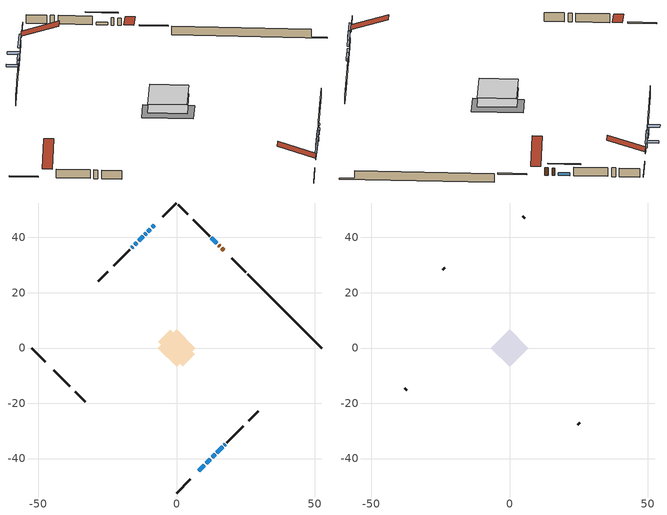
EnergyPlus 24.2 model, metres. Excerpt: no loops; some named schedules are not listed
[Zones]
conditioned space
 floor outside (Floor1 construction): -1.61,0 0,1.61 1.61,0 0,-1.61 z1.43
 floor adiabatic (AdiabaticFloorConstruction): -6.8,0 0,6.8 6.8,0 0,-6.8 z1.43
 floor foundation (Slab1 construction): -6.68,2.21 -2.21,6.68 6.68,-2.21 2.21,-6.68 z-0.97
 wall outside (RimJoist1 construction): 0,-52.46 5.01,-47.45 / -52.46,0 -47.45,-5.01 / 0,52.46 -5.01,47.45 / 25.08,27.38 20.07,32.39 z1.43:1.73
 wall outside (AdiabaticWallConstruction 1): 17.03,35.44 16.35,36.12 / 15.69,36.77 15.28,37.19 z1.43:3.46
 wall outside (AdiabaticWallConstruction): -8.05,44.41 -8.84,43.62 / 14.61,-37.86 16.69,-35.77 z1.43:3.06; -9.5,42.96 -10.36,42.1 / -11.02,41.45 -11.45,41.01 z1.43:1.94; 8.05,-44.41 10.03,-42.43 / 10.69,-41.78 12.2,-40.27 / 14.62,37.84 12.65,39.82 z1.43:2.19; -12.11,40.36 -13.73,38.74 / -14.38,38.08 -15.19,37.27 z1.43:2.36; 12.85,-39.61 13.95,-38.51 z1.43:2.7; 17.35,-35.12 17.6,-34.86 z1.43:3.49; -15.85,36.62 -16.28,36.19 z1.43:2.35
 wall outside (Wall1 construction): 18.26,-34.21 24.11,-28.36 / -44.41,-8.05 -38.56,-13.9 / -16.94,35.53 -22.79,29.68 / 11.99,40.48 6.14,46.33 z1.43:3.87
 wall outside (Wall3 construction): 26.12,-26.34 29.59,-22.87 / -36.55,-15.92 -33.08,-19.39 / -24.8,27.66 -28.27,24.2 / 4.12,48.34 0.66,51.81 z1.43:3.87
 wall foundation (FoundationWall1 construction): 25.74,26.73,-0.97 25.74,26.73,1.43 49.79,2.67,1.43 49.79,2.67,-0.69 52.46,0,-0.69 52.46,0,-0.97
 window (WindowConstruction 5): -8.05,44.41 -8.84,43.62 z1.43:3.05
 window (WindowConstruction 7): -9.5,42.96 -10.36,42.1 z1.43:1.94
 window (WindowConstruction 8): -11.02,41.44 -11.45,41.01 z1.43:1.94
 window (WindowConstruction 9): 8.05,-44.41 10.03,-42.43 z1.43:2.19
 window (WindowConstruction 10): 10.69,-41.78 12.2,-40.27 z1.43:2.19
 window (WindowConstruction): -12.11,40.36 -13.72,38.74 z1.43:2.36
 window (WindowConstruction 1): -14.38,38.08 -15.19,37.27 z1.43:2.36
 window (WindowConstruction 2): 12.85,-39.61 13.95,-38.51 z1.43:2.69
 window (WindowConstruction 3): 14.61,-37.86 16.69,-35.77 z1.43:3.05
 window (WindowConstruction 4): 17.35,-35.12 17.6,-34.86 z1.43:3.49
 window (WindowConstruction 11): -15.85,36.62 -16.28,36.19 z1.43:2.34
 window (WindowConstruction 6): 14.62,37.84 12.65,39.82 z1.43:2.19
 door (Door): 17.03,35.44 16.35,36.11 z1.43:3.46
 door (Door 1): 15.69,36.77 15.28,37.18 z1.43:3.46
 ceiling adiabatic (AdiabaticFloorConstruction): 0,-6.8 6.8,0 0,6.8 -6.8,0 z1.43
attic - vented
 floor to conditioned space (Floor2 construction Reversed): -6.73,0 0,6.73 6.73,0 0,-6.73 z3.87
 wall outside (Wall2 construction): 24.77,-27.7 25.47,-27 / -37.9,-14.56 -37.2,-15.26 / -23.44,29.02 -24.14,28.32 / 5.48,46.98 4.78,47.68 z1.43:3.87
 roof outside (Roof1 construction): 7.4,-45.07,3.87 0.84,-38.51,6.96 -0.89,-40.24,6.96 5.67,-46.8,3.87; -45.07,-7.4,3.87 -38.51,-0.84,6.96 -40.24,0.89,6.96 -46.8,-5.67,3.87; -7.4,45.07,3.87 -0.84,38.51,6.96 0.89,40.24,6.96 -5.67,46.8,3.87; 17.69,34.78,3.87 11.13,28.22,6.96 12.86,26.5,6.96 19.41,33.05,3.87
shading: -8.99,43.48 -7.91,44.55 -8.2,44.84 -9.28,43.77 z3.26; -12.23,40.24 -7.63,44.83 -7.93,45.12 -12.52,40.53 z4.58; -11.66,40.8 -10.81,41.66 -12.97,43.81 -13.82,42.96 z2.24; 11.9,-40.57 6.19,-46.28 6.48,-46.57 12.19,-40.86 z4.83; 14.06,-38.4 8.82,-43.64 9.11,-43.94 14.35,-38.69 z4.83; -13.87,38.6 -11.97,40.5 -12.26,40.79 -14.16,38.89 z2.56; -15.33,37.13 -14.24,38.23 -14.53,38.52 -15.62,37.42 z2.56; 14.09,-38.37 12.71,-39.75 13,-40.05 14.38,-38.66 z2.9; 16.83,-35.63 14.47,-38 14.76,-38.29 17.13,-35.92 z3.26; 17.74,-34.72 17.21,-35.26 17.5,-35.55 18.03,-35.01 z3.69; -16.49,35.98 -15.64,36.83 -17.79,38.99 -18.65,38.13 z2.64; 10.78,41.68 16.49,35.97 16.78,36.27 11.07,41.98 z4.83
[Building]
Building 1: Terrain=Suburbs
[Site:Location]
Saskatoon Intl AP_SK: Latitude {deg}=52.17; Longitude {deg}=-106.7; Time Zone {hr}=-6; Elevation {m}=504; Keep Site Location Information=Yes
[Site:GroundTemperature:Shallow]
-3.29371, -5.9198, -6.13011, -4.88389, 0.118965, 5.09852, 9.41553, 12.1502, 12.3826, 10.1583, 5.95142, 1.12462
[Site:WaterMainsTemperature]
Calculation Method=Schedule; Temperature Schedule=mains temperature schedule
[Material] Roughness=Rough; Thermal Absorptance=0.9
Name | Thickness {m} | Conductivity {W/m-K} | Density {kg/m3} | Specific Heat {J/kg-K} | Solar Absorptance | Visible Absorptance
asphalt or fiberglass shingles | 0.00635 | 0.162714 | 1121.4 | 1465.45 | 0.84 | 0.84
ceiling stud and cavity | 0.1397 | 0.0759935 | 65.682 | 1177.47 | 0.7 | 0.7
concrete 4.0 in. | 0.1016 | 1.803125 | 2242.8 | 837.4 | 0.7 | 0.7
concrete 8.0 in. | 0.2032 | 1.803125 | 2242.8 | 837.4 | 0.7 | 0.7
door material | 0.04445 | 0.0451087 | 512.64 | 1214.23 | 0.7 | 0.7
exterior vertical ins | 0.0424921 | 0.029427 | 32.04 | 1214.23 | 0.7 | 0.7
floor covering | 0.0127 | 0.0433444 | 54.468 | 1339.84 | 0.6 | 0.6
floor rigid ins | 0.051816 | 0.029427 | 32.04 | 1214.23 | 0.7 | 0.7
floor rigid ins 1; wall rigid ins | 0.512978 | 0.029427 | 32.04 | 1214.23 | 0.7 | 0.7
floor stud and cavity | 0.1397 | 0.35546 | 92.3553 | 1139.71 | 0.7 | 0.7
floor stud and cavity 1 | 0.1397 | 1.75129 | 37.0049 | 1207.88 | 0.7 | 0.7
furniture material conditioned space 1 | 0.1524 | 0.115458 | 640.8 | 1214.23 | 0.6 | 0.6
gypsum board | 0.0127 | 0.160291 | 801 | 837.4 | 0.6 | 0.6
gypsum board 1 | 0.0127 | 0.160291 | 801 | 837.4 | 0.7 | 0.7
osb sheathing 0.5 in. | 0.0127 | 0.115458 | 512.64 | 1214.23 | 0.7 | 0.7
osb sheathing 0.75 in. | 0.01905 | 0.115458 | 512.64 | 1214.23 | 0.7 | 0.7
osb sheathing 2.0 in. | 0.0508 | 0.115458 | 512.64 | 1214.23 | 0.7 | 0.7
rim joist stud and cavity | 0.0508 | 0.0284916 | 125.044 | 1163.47 | 0.6 | 0.6
wall stud and cavity | 0.1397 | 0.090569 | 139.0536 | 1170.24 | 0.7 | 0.7
wall stud and cavity 1 | 0.0889 | 6.1454 | 50.32683 | 1063.81 | 0.6 | 0.6
wall stud and cavity 2 | 0.1397 | 0.0932626 | 139.0536 | 1170.24 | 0.7 | 0.7
wall stud and cavity 3 | 0.0889 | 0.380278 | 52.3479 | 1209.89 | 0.7 | 0.7
wall stud and cavity 4 | 0.0889 | 0.391764 | 83.0341 | 1211.67 | 0.7 | 0.7
wood siding | 0.0254 | 0.102417 | 544.68 | 1172.36 | 0.4 | 0.4
wood siding 1 | 0.00254 | 0.102417 | 544.68 | 1172.36 | 0.4 | 0.4
wood siding 2; wood siding 3; wood siding 4 | 0.0254 | 0.102417 | 544.68 | 1172.36 | 0.7 | 0.7
[WindowMaterial:SimpleGlazingSystem]
Name | U-Factor {W/m2-K} | Solar Heat Gain Coefficient
WindowMaterial | 2.9378 | 0.65
WindowMaterial 1 | 1.77097 | 0.55
WindowMaterial 2 | 2.90827 | 0.68
WindowMaterial 3 | 2.87818 | 0.7
WindowMaterial 4 | 3.03092 | 0.57
WindowMaterial 5 | 3.09962 | 0.66
WindowMaterial 6 | 2.927009 | 0.66
WindowMaterial 7 | 3.01388 | 0.56
WindowMaterial 8 | 2.93212 | 0.66
WindowMaterial 9 | 4.55546 | 0.66
[Construction]
AdiabaticFloorConstruction: floor stud and cavity 1, floor rigid ins 1, osb sheathing 0.75 in., floor covering
AdiabaticWallConstruction: wood siding 3, wall rigid ins, wall stud and cavity 3, gypsum board
AdiabaticWallConstruction 1: wood siding 4, wall rigid ins, wall stud and cavity 3, gypsum board
Door; Door 1: door material
Floor1 construction: floor stud and cavity, floor rigid ins, osb sheathing 0.75 in., floor covering
Floor2 construction Reversed: gypsum board, ceiling stud and cavity
FoundationWall1 construction: concrete 8.0 in., gypsum board 1
furniture construction conditioned space 1: furniture material conditioned space 1
PartitionWallConstruction: gypsum board, wall stud and cavity 4, gypsum board
RimJoist1 construction: wood siding 2, osb sheathing 2.0 in., rim joist stud and cavity
Roof1 construction: asphalt or fiberglass shingles
Slab1 construction: concrete 4.0 in.
Wall1 construction: wood siding, osb sheathing 0.5 in., wall stud and cavity, gypsum board
Wall2 construction: wood siding 1, wall stud and cavity 1
Wall3 construction: wood siding, osb sheathing 0.5 in., wall stud and cavity 2, gypsum board
WindowConstruction: WindowMaterial
WindowConstruction 1: WindowMaterial 1
WindowConstruction 10: WindowMaterial 8
WindowConstruction 11: WindowMaterial 9
WindowConstruction 2: WindowMaterial 2
WindowConstruction 3: WindowMaterial 3
WindowConstruction 4: WindowMaterial 4
WindowConstruction 5: WindowMaterial 5
WindowConstruction 6; WindowConstruction 9: WindowMaterial 6
WindowConstruction 7; WindowConstruction 8: WindowMaterial 7
[Zone] Multiplier=1; Part of Total Floor Area=Yes
Name | Volume {m3}
attic - vented | 45.4357
conditioned space | 430.1
[Space]
Name | Zone | Volume {m3}
attic - vented 1 | attic - vented | 45.4357
conditioned space 1 | conditioned space | 430.1
[ZoneInfiltration:EffectiveLeakageArea]
infil attic - vented 1: Zone or Space=attic - vented 1; Schedule=Always On Discrete; Effective Air Leakage Area {cm2}=3105.6; Stack Coefficient=0.000384434; Wind Coefficient=1.32474e-05
[ZoneMixing]
whole house fan mix: Zone or Space=attic - vented; Schedule=Always On Continuous; Design Flow Rate Calculation Method=Flow/Zone; Design Flow Rate {m3/s}=0; Source Zone or Space=conditioned space
[SurfaceProperty:ExposedFoundationPerimeter]
Slab1: Exposed Perimeter Calculation Method=TotalExposedPerimeter; Total Exposed Perimeter {m}=37.796
[InternalMass] Zone or ZoneList=conditioned space; Space or SpaceList=conditioned space 1
Name | Construction | Surface Area {m2}
furniture mass conditioned space 1 | furniture construction conditioned space 1 | 70.8919
partition wall mass | PartitionWallConstruction | 177.23
[Lights]
interior lighting: Zone or ZoneList or Space or SpaceList=conditioned space 1; Schedule=interior lighting schedule; Design Level Calculation Method=LightingLevel; Lighting Level {W}=343.2; Return Air Fraction=0; Fraction Radiant=0.6; Fraction Visible=0.2; Fraction Replaceable=1
[People]
occupants: Zone or ZoneList or Space or SpaceList=conditioned space 1; Number of People Schedule=occupants schedule; Number of People Calculation Method=People; Number of People=3; Fraction Radiant=0.314171; Sensible Heat Fraction=0.56303; Activity Level Schedule=occupants activity schedule; Carbon Dioxide Generation Rate {m3/s-W}=0; Enable ASHRAE 55 Comfort Warnings=No; Mean Radiant Temperature Calculation Type=EnclosureAveraged
[ElectricEquipment] Zone or ZoneList or Space or SpaceList=conditioned space 1; Design Level Calculation Method=EquipmentLevel
Name | Schedule | Design Level {W} | Fraction Latent | Fraction Radiant | Fraction Lost
clothes dryer | clothes dryer schedule | 140.772 | 0.015 | 0.081 | 0.85
clothes washer | clothes washer schedule | 32.1985 | 0.03 | 0.162 | 0.7
cooking range | cooking range schedule | 215.147 | 0.08 | 0.432 | 0.2
dishwasher | dishwasher schedule | 66.8632 | 0.3 | 0.18 | 0.4
fridge | fridge schedule | 72.9452 | 0 | 0.6 | 0
mech vent house fan | mech vent house fan schedule | 10 | 0 | 0 | 1
mech vent house fan cfis | mech vent house fan cfis schedule | 0 | 0 | 0 | 0
misc plug loads | misc plug loads schedule | 494.7 | 0.045 | 0.513 | 0.1
whole house fan | Always On Discrete | 0 | 0 | 0 | 1
[OtherEquipment] Zone or ZoneList or Space or SpaceList=conditioned space 1; Design Level Calculation Method=EquipmentLevel
Name | Fuel Type | Schedule | Design Level {W} | Fraction Latent | Fraction Radiant | Fraction Lost
clothes dryer 1 | Electricity | clothes dryer schedule | 0 | 0.015 | 0.081 | 0.85
cooking range 1 | Electricity | cooking range schedule | 0 | 0.08 | 0.432 | 0.2
general water use latent | None | general water use schedule | 62.594 | 1 | 0 | 0
general water use sensible | None | general water use schedule | -61.6891 | 0 | 0.6 | 0
mech vent house fan latent load | None | Always On Discrete | 0 | 1 | 0 | 0
mech vent house fan sensible load | None | Always On Discrete | 0 | 0 | 0 | 0
water heater energy adjustment1 | NaturalGas | Always On Discrete | 0.01 | 0 | 0 | 1
[ZoneInfiltration:DesignFlowRate] Zone or ZoneList or Space or SpaceList=conditioned space 1; Schedule=Always On Discrete; Design Flow Rate Calculation Method=Flow/Zone; Design Flow Rate {m3/s}=0
infil flow; natural vent flow; whole house fan flow
[Foundation:Kiva]
Foundation Kiva 1: Initial Indoor Air Temperature {C}=21; Wall Height Above Grade {m}=1.43; Wall Depth Below Slab {m}=0.2032; Custom Block Material Name 1=exterior vertical ins; Custom Block Depth 1 {m}=2.4; Custom Block X Position 1 {m}=0.2159; Custom Block Z Position 1 {m}=0
[Foundation:Kiva:Settings]
Soil Conductivity {W/m-K}=0.849921; Soil Density {kg/m3}=1842.3; Soil Specific Heat {J/kg-K}=418.7; Ground Solar Absorptivity=0.9; Ground Thermal Absorptivity=0.9; Ground Surface Roughness {m}=0.03; Far-Field Width {m}=40; Deep-Ground Boundary Condition=ZeroFlux; Deep-Ground Depth {m}=40; Minimum Cell Dimension {m}=0.2; Maximum Cell Growth Coefficient=3; Simulation Timestep=Timestep
[Exterior:Lights]
exterior lighting: Schedule=exterior lighting schedule; Design Level {W}=75.6
[Schedule:Constant]
Name | Hourly Value
Always On Continuous; mech vent house fan schedule; mech vent house fan cfis schedule; Always On Discrete | 1
occupants activity schedule | 117.228
fridge schedule | 0
[Schedule:Week:Daily]
interior lighting schedule Week Rule - Jan1-Jan27: interior lighting schedule day, interior lighting schedule day, interior lighting schedule day, interior lighting schedule day, interior lighting schedule day, interior lighting schedule day, interior lighting schedule day, interior lighting schedule default day, interior lighting schedule default day, interior lighting schedule default day, interior lighting schedule default day, interior lighting schedule default day
interior lighting schedule Week Rule - Jan28-Feb3: interior lighting schedule day, interior lighting schedule day, interior lighting schedule day, interior lighting schedule day, interior lighting schedule day 1, interior lighting schedule day 1, interior lighting schedule day 1, interior lighting schedule default day, interior lighting schedule default day, interior lighting schedule default day, interior lighting schedule default day, interior lighting schedule default day
interior lighting schedule Week Rule - Feb4-Feb24: interior lighting schedule day 1, interior lighting schedule day 1, interior lighting schedule day 1, interior lighting schedule day 1, interior lighting schedule day 1, interior lighting schedule day 1, interior lighting schedule day 1, interior lighting schedule default day, interior lighting schedule default day, interior lighting schedule default day, interior lighting schedule default day, interior lighting schedule default day
interior lighting schedule Week Rule - Feb25-Mar3: interior lighting schedule day 1, interior lighting schedule day 1, interior lighting schedule day 1, interior lighting schedule day 1, interior lighting schedule day 2, interior lighting schedule day 2, interior lighting schedule day 2, interior lighting schedule default day, interior lighting schedule default day, interior lighting schedule default day, interior lighting schedule default day, interior lighting schedule default day
interior lighting schedule Week Rule - Mar4-Mar31: interior lighting schedule day 2, interior lighting schedule day 2, interior lighting schedule day 2, interior lighting schedule day 2, interior lighting schedule day 2, interior lighting schedule day 2, interior lighting schedule day 2, interior lighting schedule default day, interior lighting schedule default day, interior lighting schedule default day, interior lighting schedule default day, interior lighting schedule default day
interior lighting schedule Week Rule - Apr1-Apr28: interior lighting schedule day 3, interior lighting schedule day 3, interior lighting schedule day 3, interior lighting schedule day 3, interior lighting schedule day 3, interior lighting schedule day 3, interior lighting schedule day 3, interior lighting schedule default day, interior lighting schedule default day, interior lighting schedule default day, interior lighting schedule default day, interior lighting schedule default day
interior lighting schedule Week Rule - Apr29-May5: interior lighting schedule day 3, interior lighting schedule day 3, interior lighting schedule day 4, interior lighting schedule day 4, interior lighting schedule day 4, interior lighting schedule day 4, interior lighting schedule day 4, interior lighting schedule default day, interior lighting schedule default day, interior lighting schedule default day, interior lighting schedule default day, interior lighting schedule default day
interior lighting schedule Week Rule - May6-May26: interior lighting schedule day 4, interior lighting schedule day 4, interior lighting schedule day 4, interior lighting schedule day 4, interior lighting schedule day 4, interior lighting schedule day 4, interior lighting schedule day 4, interior lighting schedule default day, interior lighting schedule default day, interior lighting schedule default day, interior lighting schedule default day, interior lighting schedule default day
interior lighting schedule Week Rule - May27-Jun2: interior lighting schedule day 4, interior lighting schedule day 4, interior lighting schedule day 4, interior lighting schedule day 4, interior lighting schedule day 4, interior lighting schedule day 5, interior lighting schedule day 5, interior lighting schedule default day, interior lighting schedule default day, interior lighting schedule default day, interior lighting schedule default day, interior lighting schedule default day
interior lighting schedule Week Rule - Jun3-Jun30: interior lighting schedule day 5, interior lighting schedule day 5, interior lighting schedule day 5, interior lighting schedule day 5, interior lighting schedule day 5, interior lighting schedule day 5, interior lighting schedule day 5, interior lighting schedule default day, interior lighting schedule default day, interior lighting schedule default day, interior lighting schedule default day, interior lighting schedule default day
interior lighting schedule Week Rule - Jul1-Jul28: interior lighting schedule day 6, interior lighting schedule day 6, interior lighting schedule day 6, interior lighting schedule day 6, interior lighting schedule day 6, interior lighting schedule day 6, interior lighting schedule day 6, interior lighting schedule default day, interior lighting schedule default day, interior lighting schedule default day, interior lighting schedule default day, interior lighting schedule default day
interior lighting schedule Week Rule - Jul29-Aug4: interior lighting schedule day 6, interior lighting schedule day 6, interior lighting schedule day 6, interior lighting schedule day 7, interior lighting schedule day 7, interior lighting schedule day 7, interior lighting schedule day 7, interior lighting schedule default day, interior lighting schedule default day, interior lighting schedule default day, interior lighting schedule default day, interior lighting schedule default day
interior lighting schedule Week Rule - Aug5-Aug25: interior lighting schedule day 7, interior lighting schedule day 7, interior lighting schedule day 7, interior lighting schedule day 7, interior lighting schedule day 7, interior lighting schedule day 7, interior lighting schedule day 7, interior lighting schedule default day, interior lighting schedule default day, interior lighting schedule default day, interior lighting schedule default day, interior lighting schedule default day
interior lighting schedule Week Rule - Aug26-Sep1: interior lighting schedule day 7, interior lighting schedule day 7, interior lighting schedule day 7, interior lighting schedule day 7, interior lighting schedule day 7, interior lighting schedule day 7, interior lighting schedule day 8, interior lighting schedule default day, interior lighting schedule default day, interior lighting schedule default day, interior lighting schedule default day, interior lighting schedule default day
interior lighting schedule Week Rule - Sep2-Sep29: interior lighting schedule day 8, interior lighting schedule day 8, interior lighting schedule day 8, interior lighting schedule day 8, interior lighting schedule day 8, interior lighting schedule day 8, interior lighting schedule day 8, interior lighting schedule default day, interior lighting schedule default day, interior lighting schedule default day, interior lighting schedule default day, interior lighting schedule default day
interior lighting schedule Week Rule - Sep30-Oct6: interior lighting schedule day 8, interior lighting schedule day 9, interior lighting schedule day 9, interior lighting schedule day 9, interior lighting schedule day 9, interior lighting schedule day 9, interior lighting schedule day 9, interior lighting schedule default day, interior lighting schedule default day, interior lighting schedule default day, interior lighting schedule default day, interior lighting schedule default day
interior lighting schedule Week Rule - Oct7-Oct27: interior lighting schedule day 9, interior lighting schedule day 9, interior lighting schedule day 9, interior lighting schedule day 9, interior lighting schedule day 9, interior lighting schedule day 9, interior lighting schedule day 9, interior lighting schedule default day, interior lighting schedule default day, interior lighting schedule default day, interior lighting schedule default day, interior lighting schedule default day
interior lighting schedule Week Rule - Oct28-Nov3: interior lighting schedule day 9, interior lighting schedule day 9, interior lighting schedule day 9, interior lighting schedule day 9, interior lighting schedule day 10, interior lighting schedule day 10, interior lighting schedule day 10, interior lighting schedule default day, interior lighting schedule default day, interior lighting schedule default day, interior lighting schedule default day, interior lighting schedule default day
interior lighting schedule Week Rule - Nov4-Nov24: interior lighting schedule day 10, interior lighting schedule day 10, interior lighting schedule day 10, interior lighting schedule day 10, interior lighting schedule day 10, interior lighting schedule day 10, interior lighting schedule day 10, interior lighting schedule default day, interior lighting schedule default day, interior lighting schedule default day, interior lighting schedule default day, interior lighting schedule default day
interior lighting schedule Week Rule - Nov25-Dec1: interior lighting schedule day 10, interior lighting schedule day 10, interior lighting schedule day 10, interior lighting schedule day 10, interior lighting schedule day 10, interior lighting schedule day 10, interior lighting schedule day 11, interior lighting schedule default day, interior lighting schedule default day, interior lighting schedule default day, interior lighting schedule default day, interior lighting schedule default day
interior lighting schedule Week Rule - Dec2-Dec31: interior lighting schedule day 11, interior lighting schedule day 11, interior lighting schedule day 11, interior lighting schedule day 11, interior lighting schedule day 11, interior lighting schedule day 11, interior lighting schedule day 11, interior lighting schedule default day, interior lighting schedule default day, interior lighting schedule default day, interior lighting schedule default day, interior lighting schedule default day
occupants schedule Week Rule - Jan1-Dec31: occupants schedule day, occupants schedule day, occupants schedule day, occupants schedule day, occupants schedule day, occupants schedule day, occupants schedule day, occupants schedule default day, occupants schedule default day, occupants schedule default day, occupants schedule default day, occupants schedule default day
clothes dryer schedule Week Rule - Jan1-Dec31: clothes dryer schedule day, clothes dryer schedule day, clothes dryer schedule day, clothes dryer schedule day, clothes dryer schedule day, clothes dryer schedule day, clothes dryer schedule day, clothes dryer schedule default day, clothes dryer schedule default day, clothes dryer schedule default day, clothes dryer schedule default day, clothes dryer schedule default day
clothes washer schedule Week Rule - Jan1-Dec31: clothes washer schedule day, clothes washer schedule day, clothes washer schedule day, clothes washer schedule day, clothes washer schedule day, clothes washer schedule day, clothes washer schedule day, clothes washer schedule default day, clothes washer schedule default day, clothes washer schedule default day, clothes washer schedule default day, clothes washer schedule default day
cooking range schedule Week Rule - Jan1-Dec31: cooking range schedule day, cooking range schedule day, cooking range schedule day, cooking range schedule day, cooking range schedule day, cooking range schedule day, cooking range schedule day, cooking range schedule default day, cooking range schedule default day, cooking range schedule default day, cooking range schedule default day, cooking range schedule default day
dishwasher schedule Week Rule - Jan1-Dec31: dishwasher schedule day, dishwasher schedule day, dishwasher schedule day, dishwasher schedule day, dishwasher schedule day, dishwasher schedule day, dishwasher schedule day, dishwasher schedule default day, dishwasher schedule default day, dishwasher schedule default day, dishwasher schedule default day, dishwasher schedule default day
misc plug loads schedule Week Rule - Jan1-Dec31: misc plug loads schedule day, misc plug loads schedule day, misc plug loads schedule day, misc plug loads schedule day, misc plug loads schedule day, misc plug loads schedule day, misc plug loads schedule day, misc plug loads schedule default day, misc plug loads schedule default day, misc plug loads schedule default day, misc plug loads schedule default day, misc plug loads schedule default day
general water use schedule Week Rule - Jan1-Dec31: general water use schedule day, general water use schedule day, general water use schedule day, general water use schedule day, general water use schedule day, general water use schedule day, general water use schedule day, general water use schedule default day, general water use schedule default day, general water use schedule default day, general water use schedule default day, general water use schedule default day
exterior lighting schedule Week Rule - Jan1-Jan27: exterior lighting schedule day, exterior lighting schedule day, exterior lighting schedule day, exterior lighting schedule day, exterior lighting schedule day, exterior lighting schedule day, exterior lighting schedule day, exterior lighting schedule default day, exterior lighting schedule default day, exterior lighting schedule default day, exterior lighting schedule default day, exterior lighting schedule default day
exterior lighting schedule Week Rule - Jan28-Feb3: exterior lighting schedule day, exterior lighting schedule day, exterior lighting schedule day, exterior lighting schedule day, exterior lighting schedule day 1, exterior lighting schedule day 1, exterior lighting schedule day 1, exterior lighting schedule default day, exterior lighting schedule default day, exterior lighting schedule default day, exterior lighting schedule default day, exterior lighting schedule default day
exterior lighting schedule Week Rule - Feb4-Feb24: exterior lighting schedule day 1, exterior lighting schedule day 1, exterior lighting schedule day 1, exterior lighting schedule day 1, exterior lighting schedule day 1, exterior lighting schedule day 1, exterior lighting schedule day 1, exterior lighting schedule default day, exterior lighting schedule default day, exterior lighting schedule default day, exterior lighting schedule default day, exterior lighting schedule default day
exterior lighting schedule Week Rule - Feb25-Mar3: exterior lighting schedule day 1, exterior lighting schedule day 1, exterior lighting schedule day 1, exterior lighting schedule day 1, exterior lighting schedule day 2, exterior lighting schedule day 2, exterior lighting schedule day 2, exterior lighting schedule default day, exterior lighting schedule default day, exterior lighting schedule default day, exterior lighting schedule default day, exterior lighting schedule default day
exterior lighting schedule Week Rule - Mar4-Mar31: exterior lighting schedule day 2, exterior lighting schedule day 2, exterior lighting schedule day 2, exterior lighting schedule day 2, exterior lighting schedule day 2, exterior lighting schedule day 2, exterior lighting schedule day 2, exterior lighting schedule default day, exterior lighting schedule default day, exterior lighting schedule default day, exterior lighting schedule default day, exterior lighting schedule default day
exterior lighting schedule Week Rule - Apr1-Apr28: exterior lighting schedule day 3, exterior lighting schedule day 3, exterior lighting schedule day 3, exterior lighting schedule day 3, exterior lighting schedule day 3, exterior lighting schedule day 3, exterior lighting schedule day 3, exterior lighting schedule default day, exterior lighting schedule default day, exterior lighting schedule default day, exterior lighting schedule default day, exterior lighting schedule default day
exterior lighting schedule Week Rule - Apr29-May5: exterior lighting schedule day 3, exterior lighting schedule day 3, exterior lighting schedule day 4, exterior lighting schedule day 4, exterior lighting schedule day 4, exterior lighting schedule day 4, exterior lighting schedule day 4, exterior lighting schedule default day, exterior lighting schedule default day, exterior lighting schedule default day, exterior lighting schedule default day, exterior lighting schedule default day
exterior lighting schedule Week Rule - May6-May26: exterior lighting schedule day 4, exterior lighting schedule day 4, exterior lighting schedule day 4, exterior lighting schedule day 4, exterior lighting schedule day 4, exterior lighting schedule day 4, exterior lighting schedule day 4, exterior lighting schedule default day, exterior lighting schedule default day, exterior lighting schedule default day, exterior lighting schedule default day, exterior lighting schedule default day
exterior lighting schedule Week Rule - May27-Jun2: exterior lighting schedule day 4, exterior lighting schedule day 4, exterior lighting schedule day 4, exterior lighting schedule day 4, exterior lighting schedule day 4, exterior lighting schedule day 5, exterior lighting schedule day 5, exterior lighting schedule default day, exterior lighting schedule default day, exterior lighting schedule default day, exterior lighting schedule default day, exterior lighting schedule default day
exterior lighting schedule Week Rule - Jun3-Jun30: exterior lighting schedule day 5, exterior lighting schedule day 5, exterior lighting schedule day 5, exterior lighting schedule day 5, exterior lighting schedule day 5, exterior lighting schedule day 5, exterior lighting schedule day 5, exterior lighting schedule default day, exterior lighting schedule default day, exterior lighting schedule default day, exterior lighting schedule default day, exterior lighting schedule default day
exterior lighting schedule Week Rule - Jul1-Jul28: exterior lighting schedule day 6, exterior lighting schedule day 6, exterior lighting schedule day 6, exterior lighting schedule day 6, exterior lighting schedule day 6, exterior lighting schedule day 6, exterior lighting schedule day 6, exterior lighting schedule default day, exterior lighting schedule default day, exterior lighting schedule default day, exterior lighting schedule default day, exterior lighting schedule default day
exterior lighting schedule Week Rule - Jul29-Aug4: exterior lighting schedule day 6, exterior lighting schedule day 6, exterior lighting schedule day 6, exterior lighting schedule day 7, exterior lighting schedule day 7, exterior lighting schedule day 7, exterior lighting schedule day 7, exterior lighting schedule default day, exterior lighting schedule default day, exterior lighting schedule default day, exterior lighting schedule default day, exterior lighting schedule default day
exterior lighting schedule Week Rule - Aug5-Aug25: exterior lighting schedule day 7, exterior lighting schedule day 7, exterior lighting schedule day 7, exterior lighting schedule day 7, exterior lighting schedule day 7, exterior lighting schedule day 7, exterior lighting schedule day 7, exterior lighting schedule default day, exterior lighting schedule default day, exterior lighting schedule default day, exterior lighting schedule default day, exterior lighting schedule default day
exterior lighting schedule Week Rule - Aug26-Sep1: exterior lighting schedule day 7, exterior lighting schedule day 7, exterior lighting schedule day 7, exterior lighting schedule day 7, exterior lighting schedule day 7, exterior lighting schedule day 7, exterior lighting schedule day 8, exterior lighting schedule default day, exterior lighting schedule default day, exterior lighting schedule default day, exterior lighting schedule default day, exterior lighting schedule default day
exterior lighting schedule Week Rule - Sep2-Sep29: exterior lighting schedule day 8, exterior lighting schedule day 8, exterior lighting schedule day 8, exterior lighting schedule day 8, exterior lighting schedule day 8, exterior lighting schedule day 8, exterior lighting schedule day 8, exterior lighting schedule default day, exterior lighting schedule default day, exterior lighting schedule default day, exterior lighting schedule default day, exterior lighting schedule default day
exterior lighting schedule Week Rule - Sep30-Oct6: exterior lighting schedule day 8, exterior lighting schedule day 9, exterior lighting schedule day 9, exterior lighting schedule day 9, exterior lighting schedule day 9, exterior lighting schedule day 9, exterior lighting schedule day 9, exterior lighting schedule default day, exterior lighting schedule default day, exterior lighting schedule default day, exterior lighting schedule default day, exterior lighting schedule default day
exterior lighting schedule Week Rule - Oct7-Oct27: exterior lighting schedule day 9, exterior lighting schedule day 9, exterior lighting schedule day 9, exterior lighting schedule day 9, exterior lighting schedule day 9, exterior lighting schedule day 9, exterior lighting schedule day 9, exterior lighting schedule default day, exterior lighting schedule default day, exterior lighting schedule default day, exterior lighting schedule default day, exterior lighting schedule default day
exterior lighting schedule Week Rule - Oct28-Nov3: exterior lighting schedule day 9, exterior lighting schedule day 9, exterior lighting schedule day 9, exterior lighting schedule day 9, exterior lighting schedule day 10, exterior lighting schedule day 10, exterior lighting schedule day 10, exterior lighting schedule default day, exterior lighting schedule default day, exterior lighting schedule default day, exterior lighting schedule default day, exterior lighting schedule default day
exterior lighting schedule Week Rule - Nov4-Nov24: exterior lighting schedule day 10, exterior lighting schedule day 10, exterior lighting schedule day 10, exterior lighting schedule day 10, exterior lighting schedule day 10, exterior lighting schedule day 10, exterior lighting schedule day 10, exterior lighting schedule default day, exterior lighting schedule default day, exterior lighting schedule default day, exterior lighting schedule default day, exterior lighting schedule default day
exterior lighting schedule Week Rule - Nov25-Dec1: exterior lighting schedule day 10, exterior lighting schedule day 10, exterior lighting schedule day 10, exterior lighting schedule day 10, exterior lighting schedule day 10, exterior lighting schedule day 10, exterior lighting schedule day 11, exterior lighting schedule default day, exterior lighting schedule default day, exterior lighting schedule default day, exterior lighting schedule default day, exterior lighting schedule default day
exterior lighting schedule Week Rule - Dec2-Dec31: exterior lighting schedule day 11, exterior lighting schedule day 11, exterior lighting schedule day 11, exterior lighting schedule day 11, exterior lighting schedule day 11, exterior lighting schedule day 11, exterior lighting schedule day 11, exterior lighting schedule default day, exterior lighting schedule default day, exterior lighting schedule default day, exterior lighting schedule default day, exterior lighting schedule default day
[Schedule:Year]
interior lighting schedule: interior lighting schedule Week Rule - Jan1-Jan27, 1, 1, 1, 27, interior lighting schedule Week Rule - Jan28-Feb3, 1, 28, 2, 3, interior lighting schedule Week Rule - Feb4-Feb24, 2, 4, 2, 24, interior lighting schedule Week Rule - Feb25-Mar3, 2, 25, 3, 3, interior lighting schedule Week Rule - Mar4-Mar31, 3, 4, 3, 31, interior lighting schedule Week Rule - Apr1-Apr28, 4, 1, 4, 28, interior lighting schedule Week Rule - Apr29-May5, 4, 29, 5, 5, interior lighting schedule Week Rule - May6-May26, 5, 6, 5, 26, interior lighting schedule Week Rule - May27-Jun2, 5, 27, 6, 2, interior lighting schedule Week Rule - Jun3-Jun30, 6, 3, 6, 30, interior lighting schedule Week Rule - Jul1-Jul28, 7, 1, 7, 28, interior lighting schedule Week Rule - Jul29-Aug4, 7, 29, 8, 4, interior lighting schedule Week Rule - Aug5-Aug25, 8, 5, 8, 25, interior lighting schedule Week Rule - Aug26-Sep1, 8, 26, 9, 1, interior lighting schedule Week Rule - Sep2-Sep29, 9, 2, 9, 29, interior lighting schedule Week Rule - Sep30-Oct6, 9, 30, 10, 6, interior lighting schedule Week Rule - Oct7-Oct27, 10, 7, 10, 27, interior lighting schedule Week Rule - Oct28-Nov3, 10, 28, 11, 3, interior lighting schedule Week Rule - Nov4-Nov24, 11, 4, 11, 24, interior lighting schedule Week Rule - Nov25-Dec1, 11, 25, 12, 1, interior lighting schedule Week Rule - Dec2-Dec31, 12, 2, 12, 31
occupants schedule: occupants schedule Week Rule - Jan1-Dec31, 1, 1, 12, 31
clothes dryer schedule: clothes dryer schedule Week Rule - Jan1-Dec31, 1, 1, 12, 31
clothes washer schedule: clothes washer schedule Week Rule - Jan1-Dec31, 1, 1, 12, 31
cooking range schedule: cooking range schedule Week Rule - Jan1-Dec31, 1, 1, 12, 31
dishwasher schedule: dishwasher schedule Week Rule - Jan1-Dec31, 1, 1, 12, 31
misc plug loads schedule: misc plug loads schedule Week Rule - Jan1-Dec31, 1, 1, 12, 31
general water use schedule: general water use schedule Week Rule - Jan1-Dec31, 1, 1, 12, 31
exterior lighting schedule: exterior lighting schedule Week Rule - Jan1-Jan27, 1, 1, 1, 27, exterior lighting schedule Week Rule - Jan28-Feb3, 1, 28, 2, 3, exterior lighting schedule Week Rule - Feb4-Feb24, 2, 4, 2, 24, exterior lighting schedule Week Rule - Feb25-Mar3, 2, 25, 3, 3, exterior lighting schedule Week Rule - Mar4-Mar31, 3, 4, 3, 31, exterior lighting schedule Week Rule - Apr1-Apr28, 4, 1, 4, 28, exterior lighting schedule Week Rule - Apr29-May5, 4, 29, 5, 5, exterior lighting schedule Week Rule - May6-May26, 5, 6, 5, 26, exterior lighting schedule Week Rule - May27-Jun2, 5, 27, 6, 2, exterior lighting schedule Week Rule - Jun3-Jun30, 6, 3, 6, 30, exterior lighting schedule Week Rule - Jul1-Jul28, 7, 1, 7, 28, exterior lighting schedule Week Rule - Jul29-Aug4, 7, 29, 8, 4, exterior lighting schedule Week Rule - Aug5-Aug25, 8, 5, 8, 25, exterior lighting schedule Week Rule - Aug26-Sep1, 8, 26, 9, 1, exterior lighting schedule Week Rule - Sep2-Sep29, 9, 2, 9, 29, exterior lighting schedule Week Rule - Sep30-Oct6, 9, 30, 10, 6, exterior lighting schedule Week Rule - Oct7-Oct27, 10, 7, 10, 27, exterior lighting schedule Week Rule - Oct28-Nov3, 10, 28, 11, 3, exterior lighting schedule Week Rule - Nov4-Nov24, 11, 4, 11, 24, exterior lighting schedule Week Rule - Nov25-Dec1, 11, 25, 12, 1, exterior lighting schedule Week Rule - Dec2-Dec31, 12, 2, 12, 31
[Schedule:Compact]
mains temperature schedule: Through: 01/01, For: AllDays, Until: 24:00, 3.00833, Through: 01/02, For: AllDays, Until: 24:00, 2.92833, Through: 01/03, For: AllDays, Until: 24:00, 2.84889, Through: 01/04, For: AllDays, Until: 24:00, 2.77111, Through: 01/05, For: AllDays, Until: 24:00, 2.69389, Through: 01/06, For: AllDays, Until: 24:00, 2.61778, Through: 01/07, For: AllDays, Until: 24:00, 2.54333, Through: 01/08, For: AllDays, Until: 24:00, 2.46944, Through: 01/09, For: AllDays, Until: 24:00, 2.39667, Through: 01/10, For: AllDays, Until: 24:00, 2.32556, Through: 01/11, For: AllDays, Until: 24:00, 2.255, Through: 01/12, For: AllDays, Until: 24:00, 2.18611, Through: 01/13, For: AllDays, Until: 24:00, 2.11833, Through: 01/14, For: AllDays, Until: 24:00, 2.05167, Through: 01/15, For: AllDays, Until: 24:00, 1.98611, Through: 01/16, For: AllDays, Until: 24:00, 1.92222, Through: 01/17, For: AllDays, Until: 24:00, 1.85944, Through: 01/18, For: AllDays, Until: 24:00, 1.79778, Through: 01/19, For: AllDays, Until: 24:00, 1.73778, Through: 01/20, For: AllDays, Until: 24:00, 1.67889, Through: 01/21, For: AllDays, Until: 24:00, 1.62167, Through: 01/22, For: AllDays, Until: 24:00, 1.56556, Through: 01/23, For: AllDays, Until: 24:00, 1.51056, Through: 01/24, For: AllDays, Until: 24:00, 1.45778, Through: 01/25, For: AllDays, Until: 24:00, 1.40556, Through: 01/26, For: AllDays, Until: 24:00, 1.35556, Through: 01/27, For: AllDays, Until: 24:00, 1.30667, Through: 01/28, For: AllDays, Until: 24:00, 1.25944, Through: 01/29, For: AllDays, Until: 24:00, 1.21333, Through: 01/30, For: AllDays, Until: 24:00, 1.16889, Through: 01/31, For: AllDays, Until: 24:00, 1.12611, Through: 02/01, For: AllDays, Until: 24:00, 1.085, Through: 02/02, For: AllDays, Until: 24:00, 1.045, Through: 02/03, For: AllDays, Until: 24:00, 1.00667, Through: 02/04, For: AllDays, Until: 24:00, 0.97, Through: 02/05, For: AllDays, Until: 24:00, 0.935, Through: 02/06, For: AllDays, Until: 24:00, 0.901667, Through: 02/07, For: AllDays, Until: 24:00, 0.869444, Through: 02/08, For: AllDays, Until: 24:00, 0.839444, Through: 02/09, For: AllDays, Until: 24:00, 0.810556, Through: 02/10, For: AllDays, Until: 24:00, 0.783889, Through: 02/11, For: AllDays, Until: 24:00, 0.758333, Through: 02/12, For: AllDays, Until: 24:00, 0.734444, Through: 02/13, For: AllDays, Until: 24:00, 0.712222, Through: 02/14, For: AllDays, Until: 24:00, 0.692222, Through: 02/15, For: AllDays, Until: 24:00, 0.673333, Through: 02/16, For: AllDays, Until: 24:00, 0.656111, Through: 02/17, For: AllDays, Until: 24:00, 0.640556, Through: 02/18, For: AllDays, Until: 24:00, 0.626667, Through: 02/19, For: AllDays, Until: 24:00, 0.614444, Through: 02/20, For: AllDays, Until: 24:00, 0.604444, Through: 02/21, For: AllDays, Until: 24:00, 0.595556, Through: 02/22, For: AllDays, Until: 24:00, 0.588333, Through: 02/23, For: AllDays, Until: 24:00, 0.583333, Through: 02/24, For: AllDays, Until: 24:00, 0.579444, Through: 02/25, For: AllDays, Until: 24:00, 0.577778, Through: 02/26, For: AllDays, Until: 24:00, 0.577222, Through: 02/27, For: AllDays, Until: 24:00, 0.578889, Through: 02/28, For: AllDays, Until: 24:00, 0.581667, Through: 03/01, For: AllDays, Until: 24:00, 0.586667, Through: 03/02, For: AllDays, Until: 24:00, 0.593333, Through: 03/03, For: AllDays, Until: 24:00, 0.601111, Through: 03/04, For: AllDays, Until: 24:00, 0.611111, Through: 03/05, For: AllDays, Until: 24:00, 0.622778, Through: 03/06, For: AllDays, Until: 24:00, 0.636111, Through: 03/07, For: AllDays, Until: 24:00, 0.651111, Through: 03/08, For: AllDays, Until: 24:00, 0.667778, Through: 03/09, For: AllDays, Until: 24:00, 0.686111, Through: 03/10, For: AllDays, Until: 24:00, 0.705556, Through: 03/11, For: AllDays, Until: 24:00, 0.727222, Through: 03/12, For: AllDays, Until: 24:00, 0.750556, Through: 03/13, For: AllDays, Until: 24:00, 0.775556, Through: 03/14, For: AllDays, Until: 24:00, 0.802222, Through: 03/15, For: AllDays, Until: 24:00, 0.83, Through: 03/16, For: AllDays, Until: 24:00, 0.86, Through: 03/17, For: AllDays, Until: 24:00, 0.891111, Through: 03/18, For: AllDays, Until: 24:00, 0.924444, Through: 03/19, For: AllDays, Until: 24:00, 0.958889, Through: 03/20, For: AllDays, Until: 24:00, 0.995, Through: 03/21, For: AllDays, Until: 24:00, 1.03278, Through: 03/22, For: AllDays, Until: 24:00, 1.07222, Through: 03/23, For: AllDays, Until: 24:00, 1.11278, Through: 03/24, For: AllDays, Until: 24:00, 1.15556, Through: 03/25, For: AllDays, Until: 24:00, 1.19944, Through: 03/26, For: AllDays, Until: 24:00, 1.24444, Through: 03/27, For: AllDays, Until: 24:00, 1.29167, Through: 03/28, For: AllDays, Until: 24:00, 1.34, Through: 03/29, For: AllDays, Until: 24:00, 1.39, Through: 03/30, For: AllDays, Until: 24:00, 1.44111, Through: 03/31, For: AllDays, Until: 24:00, 1.49389, Through: 04/01, For: AllDays, Until: 24:00, 1.54833, Through: 04/02, For: AllDays, Until: 24:00, 1.60389, Through: 04/03, For: AllDays, Until: 24:00, 1.66056, Through: 04/04, For: AllDays, Until: 24:00, 1.71889, Through: 04/05, For: AllDays, Until: 24:00, 1.77889, Through: 04/06, For: AllDays, Until: 24:00, 1.84, Through: 04/07, For: AllDays, Until: 24:00, 1.90222, Through: 04/08, For: AllDays, Until: 24:00, 1.96556, Through: 04/09, For: AllDays, Until: 24:00, 2.03056, Through: 04/10, For: AllDays, Until: 24:00, 2.09722, Through: 04/11, For: AllDays, Until: 24:00, 2.16444, Through: 04/12, For: AllDays, Until: 24:00, 2.23333, Through: 04/13, For: AllDays, Until: 24:00, 2.30278, Through: 04/14, For: AllDays, Until: 24:00, 2.37389, Through: 04/15, For: AllDays, Until: 24:00, 2.44611, Through: 04/16, For: AllDays, Until: 24:00, 2.52, Through: 04/17, For: AllDays, Until: 24:00, 2.59444, Through: 04/18, For: AllDays, Until: 24:00, 2.67, Through: 04/19, For: AllDays, Until: 24:00, 2.74667, Through: 04/20, For: AllDays, Until: 24:00, 2.82444, Through: 04/21, For: AllDays, Until: 24:00, 2.90278, Through: 04/22, For: AllDays, Until: 24:00, 2.98278, Through: 04/23, For: AllDays, Until: 24:00, 3.06333, Through: 04/24, For: AllDays, Until: 24:00, 3.145, Through: 04/25, For: AllDays, Until: 24:00, 3.22778, Through: 04/26, For: AllDays, Until: 24:00, 3.31167, Through: 04/27, For: AllDays, Until: 24:00, 3.39611, Through: 04/28, For: AllDays, Until: 24:00, 3.48111, Through: 04/29, For: AllDays, Until: 24:00, 3.56722, Through: 04/30, For: AllDays, Until: 24:00, 3.65444, Through: 05/01, For: AllDays, Until: 24:00, 3.74222, Through: 05/02, For: AllDays, Until: 24:00, 3.83056, Through: 05/03, For: AllDays, Until: 24:00, 3.92, Through: 05/04, For: AllDays, Until: 24:00, 4.00944, Through: 05/05, For: AllDays, Until: 24:00, 4.1, Through: 05/06, For: AllDays, Until: 24:00, 4.19167, Through: 05/07, For: AllDays, Until: 24:00, 4.28333, Through: 05/08, For: AllDays, Until: 24:00, 4.37611, Through: 05/09, For: AllDays, Until: 24:00, 4.46889, Through: 05/10, For: AllDays, Until: 24:00, 4.56278, Through: 05/11, For: AllDays, Until: 24:00, 4.65667, Through: 05/12, For: AllDays, Until: 24:00, 4.75111, Through: 05/13, For: AllDays, Until: 24:00, 4.84611, Through: 05/14, For: AllDays, Until: 24:00, 4.94167, Through: 05/15, For: AllDays, Until: 24:00, 5.03778, Through: 05/16, For: AllDays, Until: 24:00, 5.13389, Through: 05/17, For: AllDays, Until: 24:00, 5.23056, Through: 05/18, For: AllDays, Until: 24:00, 5.32722, Through: 05/19, For: AllDays, Until: 24:00, 5.42444, Through: 05/20, For: AllDays, Until: 24:00, 5.52222, Through: 05/21, For: AllDays, Until: 24:00, 5.62, Through: 05/22, For: AllDays, Until: 24:00, 5.71778, Through: 05/23, For: AllDays, Until: 24:00, 5.81556, Through: 05/24, For: AllDays, Until: 24:00, 5.91389, Through: 05/25, For: AllDays, Until: 24:00, 6.01222, Through: 05/26, For: AllDays, Until: 24:00, 6.11056, Through: 05/27, For: AllDays, Until: 24:00, 6.20944, Through: 05/28, For: AllDays, Until: 24:00, 6.30778, Through: 05/29, For: AllDays, Until: 24:00, 6.40611, Through: 05/30, For: AllDays, Until: 24:00, 6.50444, Through: 05/31, For: AllDays, Until: 24:00, 6.60333, Through: 06/01, For: AllDays, Until: 24:00, 6.70167, Through: 06/02, For: AllDays, Until: 24:00, 6.79944, Through: 06/03, For: AllDays, Until: 24:00, 6.89778, Through: 06/04, For: AllDays, Until: 24:00, 6.99556, Through: 06/05, For: AllDays, Until: 24:00, 7.09333, Through: 06/06, For: AllDays, Until: 24:00, 7.19056, Through: 06/07, For: AllDays, Until: 24:00, 7.28778, Through: 06/08, For: AllDays, Until: 24:00, 7.385, Through: 06/09, For: AllDays, Until: 24:00, 7.48111, Through: 06/10, For: AllDays, Until: 24:00, 7.57778, Through: 06/11, For: AllDays, Until: 24:00, 7.67333, Through: 06/12, For: AllDays, Until: 24:00, 7.76889, Through: 06/13, For: AllDays, Until: 24:00, 7.86389, Through: 06/14, For: AllDays, Until: 24:00, 7.95833, Through: 06/15, For: AllDays, Until: 24:00, 8.05222, Through: 06/16, For: AllDays, Until: 24:00, 8.14611, Through: 06/17, For: AllDays, Until: 24:00, 8.23889, Through: 06/18, For: AllDays, Until: 24:00, 8.33111, Through: 06/19, For: AllDays, Until: 24:00, 8.42278, Through: 06/20, For: AllDays, Until: 24:00, 8.51444, Through: 06/21, For: AllDays, Until: 24:00, 8.605, Through: 06/22, For: AllDays, Until: 24:00, 8.69444, Through: 06/23, For: AllDays, Until: 24:00, 8.78389, Through: 06/24, For: AllDays, Until: 24:00, 8.87222, Through: 06/25, For: AllDays, Until: 24:00, 8.95944, Through: 06/26, For: AllDays, Until: 24:00, 9.04667, Through: 06/27, For: AllDays, Until: 24:00, 9.13278, Through: 06/28, For: AllDays, Until: 24:00, 9.21778, Through: 06/29, For: AllDays, Until: 24:00, 9.30222, Through: 06/30, For: AllDays, Until: 24:00, 9.38556, Through: 07/01, For: AllDays, Until: 24:00, 9.46833, Through: 07/02, For: AllDays, Until: 24:00, 9.54944, Through: 07/03, For: AllDays, Until: 24:00, 9.63056, Through: 07/04, For: AllDays, Until: 24:00, 9.71, Through: 07/05, For: AllDays, Until: 24:00, 9.78833, Through: 07/06, For: AllDays, Until: 24:00, 9.86611, Through: 07/07, For: AllDays, Until: 24:00, 9.94278, Through: 07/08, For: AllDays, Until: 24:00, 10.0183, Through: 07/09, For: AllDays, Until: 24:00, 10.0928, Through: 07/10, For: AllDays, Until: 24:00, 10.1656, Through: 07/11, For: AllDays, Until: 24:00, 10.2378, Through: 07/12, For: AllDays, Until: 24:00, 10.3089, Through: 07/13, For: AllDays, Until: 24:00, 10.3783, Through: 07/14, For: AllDays, Until: 24:00, 10.4472, Through: 07/15, For: AllDays, Until: 24:00, 10.5144, Through: 07/16, For: AllDays, Until: 24:00, 10.5806, Through: 07/17, For: AllDays, Until: 24:00, 10.645, Through: 07/18, For: AllDays, Until: 24:00, 10.7089, Through: 07/19, For: AllDays, Until: 24:00, 10.7711, Through: 07/20, For: AllDays, Until: 24:00, 10.8317, Through: 07/21, For: AllDays, Until: 24:00, 10.8911, Through: 07/22, For: AllDays, Until: 24:00, 10.9494, Through: 07/23, For: AllDays, Until: 24:00, 11.0061, Through: 07/24, For: AllDays, Until: 24:00, 11.0617, Through: 07/25, For: AllDays, Until: 24:00, 11.1156, Through: 07/26, For: AllDays, Until: 24:00, 11.1683, Through: 07/27, For: AllDays, Until: 24:00, 11.2194, Through: 07/28, For: AllDays, Until: 24:00, 11.2689, Through: 07/29, For: AllDays, Until: 24:00, 11.3172, Through: 07/30, For: AllDays, Until: 24:00, 11.3639, Through: 07/31, For: AllDays, Until: 24:00, 11.4094, Through: 08/01, For: AllDays, Until: 24:00, 11.4528, Through: 08/02, For: AllDays, Until: 24:00, 11.495, Through: 08/03, For: AllDays, Until: 24:00, 11.5356, Through: 08/04, For: AllDays, Until: 24:00, 11.575, Through: 08/05, For: AllDays, Until: 24:00, 11.6122, Through: 08/06, For: AllDays, Until: 24:00, 11.6483, Through: 08/07, For: AllDays, Until: 24:00, 11.6828, Through: 08/08, For: AllDays, Until: 24:00, 11.7156, Through: 08/09, For: AllDays, Until: 24:00, 11.7467, Through: 08/10, For: AllDays, Until: 24:00, 11.7761, Through: 08/11, For: AllDays, Until: 24:00, 11.8044, Through: 08/12, For: AllDays, Until: 24:00, 11.8306, Through: 08/13, For: AllDays, Until: 24:00, 11.855, Through: 08/14, For: AllDays, Until: 24:00, 11.8783, Through: 08/15, For: AllDays, Until: 24:00, 11.8994, Through: 08/16, For: AllDays, Until: 24:00, 11.9194, Through: 08/17, For: AllDays, Until: 24:00, 11.9372, Through: 08/18, For: AllDays, Until: 24:00, 11.9539, Through: 08/19, For: AllDays, Until: 24:00, 11.9683, Through: 08/20, For: AllDays, Until: 24:00, 11.9817, Through: 08/21, For: AllDays, Until: 24:00, 11.9928, Through: 08/22, For: AllDays, Until: 24:00, 12.0028, Through: 08/23, For: AllDays, Until: 24:00, 12.0106, Through: 08/24, For: AllDays, Until: 24:00, 12.0167, Through: 08/25, For: AllDays, Until: 24:00, 12.0217, Through: 08/26, For: AllDays, Until: 24:00, 12.0244, Through: 08/27, For: AllDays, Until: 24:00, 12.0256, Through: 08/28, For: AllDays, Until: 24:00, 12.025, Through: 08/29, For: AllDays, Until: 24:00, 12.0228, Through: 08/30, For: AllDays, Until: 24:00, 12.0189, Through: 08/31, For: AllDays, Until: 24:00, 12.0133, Through: 09/01, For: AllDays, Until: 24:00, 12.0061, Through: 09/02, For: AllDays, Until: 24:00, 11.9972, Through: 09/03, For: AllDays, Until: 24:00, 11.9867, Through: 09/04, For: AllDays, Until: 24:00, 11.9744, Through: 09/05, For: AllDays, Until: 24:00, 11.96, Through: 09/06, For: AllDays, Until: 24:00, 11.9444, Through: 09/07, For: AllDays, Until: 24:00, 11.9272, Through: 09/08, For: AllDays, Until: 24:00, 11.9083, Through: 09/09, For: AllDays, Until: 24:00, 11.8878, Through: 09/10, For: AllDays, Until: 24:00, 11.865, Through: 09/11, For: AllDays, Until: 24:00, 11.8411, Through: 09/12, For: AllDays, Until: 24:00, 11.8156, Through: 09/13, For: AllDays, Until: 24:00, 11.7883, Through: 09/14, For: AllDays, Until: 24:00, 11.7594, Through: 09/15, For: AllDays, Until: 24:00, 11.7289, Through: 09/16, For: AllDays, Until: 24:00, 11.6967, Through: 09/17, For: AllDays, Until: 24:00, 11.6633, Through: 09/18, For: AllDays, Until: 24:00, 11.6278, Through: 09/19, For: AllDays, Until: 24:00, 11.5911, Through: 09/20, For: AllDays, Until: 24:00, 11.5528, Through: 09/21, For: AllDays, Until: 24:00, 11.5128, Through: 09/22, For: AllDays, Until: 24:00, 11.4711, Through: 09/23, For: AllDays, Until: 24:00, 11.4283, Through: 09/24, For: AllDays, Until: 24:00, 11.3833, Through: 09/25, For: AllDays, Until: 24:00, 11.3372, Through: 09/26, For: AllDays, Until: 24:00, 11.29, Through: 09/27, For: AllDays, Until: 24:00, 11.2406, Through: 09/28, For: AllDays, Until: 24:00, 11.1906, Through: 09/29, For: AllDays, Until: 24:00, 11.1383, Through: 09/30, For: AllDays, Until: 24:00, 11.085, Through: 10/01, For: AllDays, Until: 24:00, 11.03, Through: 10/02, For: AllDays, Until: 24:00, 10.9739, Through: 10/03, For: AllDays, Until: 24:00, 10.9161, Through: 10/04, For: AllDays, Until: 24:00, 10.8572, Through: 10/05, For: AllDays, Until: 24:00, 10.7972, Through: 10/06, For: AllDays, Until: 24:00, 10.7356, Through: 10/07, For: AllDays, Until: 24:00, 10.6722, Through: 10/08, For: AllDays, Until: 24:00, 10.6083, Through: 10/09, For: AllDays, Until: 24:00, 10.5428, Through: 10/10, For: AllDays, Until: 24:00, 10.4761, Through: 10/11, For: AllDays, Until: 24:00, 10.4078, Through: 10/12, For: AllDays, Until: 24:00, 10.3389, Through: 10/13, For: AllDays, Until: 24:00, 10.2683, Through: 10/14, For: AllDays, Until: 24:00, 10.1967, Through: 10/15, For: AllDays, Until: 24:00, 10.1239, Through: 10/16, For: AllDays, Until: 24:00, 10.05, Through: 10/17, For: AllDays, Until: 24:00, 9.975, Through: 10/18, For: AllDays, Until: 24:00, 9.89889, Through: 10/19, For: AllDays, Until: 24:00, 9.82167, Through: 10/20, For: AllDays, Until: 24:00, 9.74333, Through: 10/21, For: AllDays, Until: 24:00, 9.66444, Through: 10/22, For: AllDays, Until: 24:00, 9.58444, Through: 10/23, For: AllDays, Until: 24:00, 9.50278, Through: 10/24, For: AllDays, Until: 24:00, 9.42111, Through: 10/25, For: AllDays, Until: 24:00, 9.33778, Through: 10/26, For: AllDays, Until: 24:00, 9.25389, Through: 10/27, For: AllDays, Until: 24:00, 9.16889, Through: 10/28, For: AllDays, Until: 24:00, 9.08333, Through: 10/29, For: AllDays, Until: 24:00, 8.99667, Through: 10/30, For: AllDays, Until: 24:00, 8.90944, Through: 10/31, For: AllDays, Until: 24:00, 8.82167, Through: 11/01, For: AllDays, Until: 24:00, 8.73278, Through: 11/02, For: AllDays, Until: 24:00, 8.64333, Through: 11/03, For: AllDays, Until: 24:00, 8.55278, Through: 11/04, For: AllDays, Until: 24:00, 8.46222, Through: 11/05, For: AllDays, Until: 24:00, 8.37056, Through: 11/06, For: AllDays, Until: 24:00, 8.27833, Through: 11/07, For: AllDays, Until: 24:00, 8.18556, Through: 11/08, For: AllDays, Until: 24:00, 8.09222, Through: 11/09, For: AllDays, Until: 24:00, 7.99833, Through: 11/10, For: AllDays, Until: 24:00, 7.90389, Through: 11/11, For: AllDays, Until: 24:00, 7.80944, Through: 11/12, For: AllDays, Until: 24:00, 7.71389, Through: 11/13, For: AllDays, Until: 24:00, 7.61833, Through: 11/14, For: AllDays, Until: 24:00, 7.52222, Through: 11/15, For: AllDays, Until: 24:00, 7.42611, Through: 11/16, For: AllDays, Until: 24:00, 7.32944, Through: 11/17, For: AllDays, Until: 24:00, 7.23222, Through: 11/18, For: AllDays, Until: 24:00, 7.135, Through: 11/19, For: AllDays, Until: 24:00, 7.03722, Through: 11/20, For: AllDays, Until: 24:00, 6.93944, Through: 11/21, For: AllDays, Until: 24:00, 6.84167, Through: 11/22, For: AllDays, Until: 24:00, 6.74333, Through: 11/23, For: AllDays, Until: 24:00, 6.645, Through: 11/24, For: AllDays, Until: 24:00, 6.54667, Through: 11/25, For: AllDays, Until: 24:00, 6.44833, Through: 11/26, For: AllDays, Until: 24:00, 6.35, Through: 11/27, For: AllDays, Until: 24:00, 6.25111, Through: 11/28, For: AllDays, Until: 24:00, 6.15278, Through: 11/29, For: AllDays, Until: 24:00, 6.05444, Through: 11/30, For: AllDays, Until: 24:00, 5.95611, Through: 12/01, For: AllDays, Until: 24:00, 5.85778, Through: 12/02, For: AllDays, Until: 24:00, 5.75944, Through: 12/03, For: AllDays, Until: 24:00, 5.66167, Through: 12/04, For: AllDays, Until: 24:00, 5.56389, Through: 12/05, For: AllDays, Until: 24:00, 5.46611, Through: 12/06, For: AllDays, Until: 24:00, 5.36889, Through: 12/07, For: AllDays, Until: 24:00, 5.27167, Through: 12/08, For: AllDays, Until: 24:00, 5.175, Through: 12/09, For: AllDays, Until: 24:00, 5.07889, Through: 12/10, For: AllDays, Until: 24:00, 4.98278, Through: 12/11, For: AllDays, Until: 24:00, 4.88722, Through: 12/12, For: AllDays, Until: 24:00, 4.79167, Through: 12/13, For: AllDays, Until: 24:00, 4.69667, Through: 12/14, For: AllDays, Until: 24:00, 4.60278, Through: 12/15, For: AllDays, Until: 24:00, 4.50889, Through: 12/16, For: AllDays, Until: 24:00, 4.41556, Through: 12/17, For: AllDays, Until: 24:00, 4.32278, Through: 12/18, For: AllDays, Until: 24:00, 4.23056, Through: 12/19, For: AllDays, Until: 24:00, 4.13889, Through: 12/20, For: AllDays, Until: 24:00, 4.04833, Through: 12/21, For: AllDays, Until: 24:00, 3.95778, Through: 12/22, For: AllDays, Until: 24:00, 3.86833, Through: 12/23, For: AllDays, Until: 24:00, 3.77944, Through: 12/24, For: AllDays, Until: 24:00, 3.69167, Through: 12/25, For: AllDays, Until: 24:00, 3.60444, Through: 12/26, For: AllDays, Until: 24:00, 3.51778, Through: 12/27, For: AllDays, Until: 24:00, 3.43222, Through: 12/28, For: AllDays, Until: 24:00, 3.34722, Through: 12/29, For: AllDays, Until: 24:00, 3.26333, Through: 12/30, For: AllDays, Until: 24:00, 3.18056, Through: 12/31, For: AllDays, Until: 24:00, 3.09833
